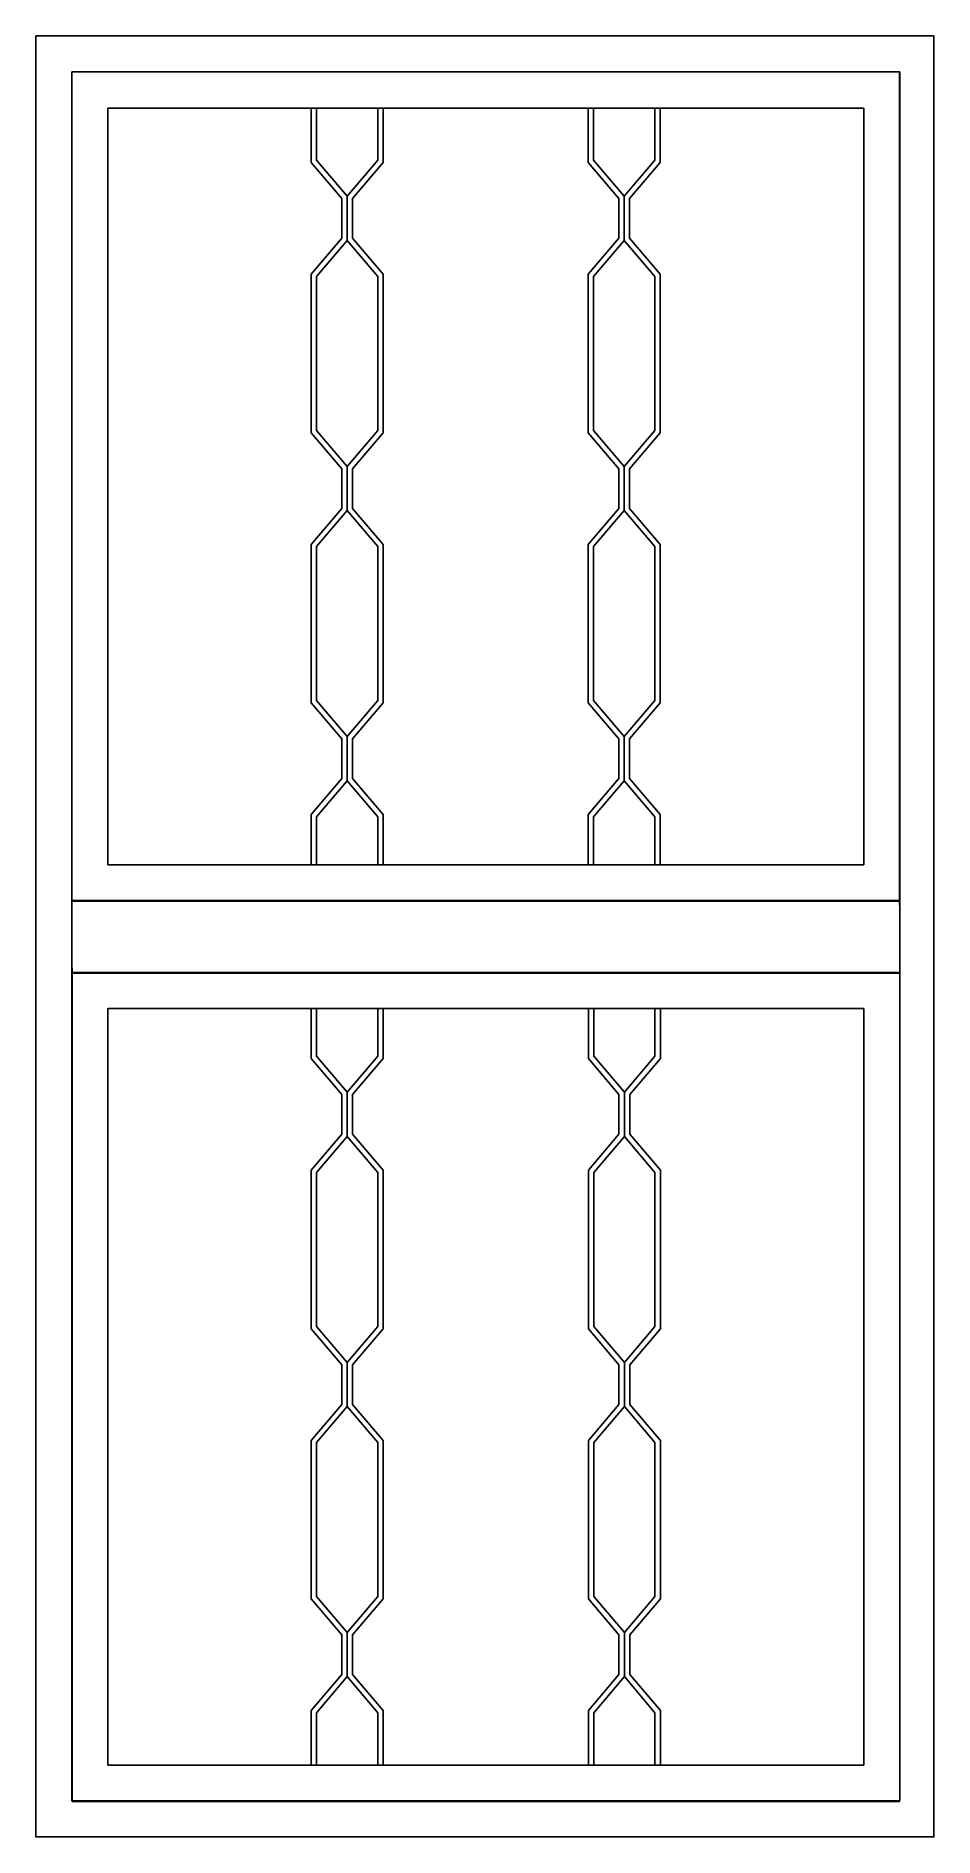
# Model space of a CAD drawing. Header units: millimetres. Extents: x 322.3 to 322.8, y 1314.24 to 1315.24.
import ezdxf

# ---------------------------------------------------------------- set-up
doc = ezdxf.new("R2010")
doc.units = ezdxf.units.MM
doc.header["$LTSCALE"] = 0.5
doc.layers.add('Gravia_Janelas', color=1, linetype='Continuous')

msp = doc.modelspace()

# ---------------------------------------------------------------- linework, layer by layer
at = {"layer": 'Gravia_Janelas'}
for p, q in [((322.3221, 1314.7555), (322.3221, 1315.218)), ((322.3221, 1314.7555), (322.3221, 1315.218)), ((322.7821, 1315.218), (322.3221, 1315.218)), ((322.3222, 1314.7555), (322.3222, 1315.218)), ((322.3222, 1314.258), (322.3222, 1315.218)), ((322.3222, 1315.218), (322.7822, 1315.218)), ((322.4551, 1315.218), (322.4951, 1315.218)), ((322.6091, 1315.218), (322.6491, 1315.218)), ((322.7821, 1315.218), (322.7821, 1314.7555)), ((322.7821, 1314.7555), (322.7821, 1315.218)), ((322.7822, 1315.218), (322.7822, 1314.258)), ((322.3422, 1314.7778), (322.3422, 1315.198)), ((322.3422, 1315.198), (322.7622, 1315.198)), ((322.4551, 1315.1677), (322.4551, 1315.198)), ((322.4581, 1315.169), (322.4581, 1315.198)), ((322.4921, 1315.169), (322.4921, 1315.198)), ((322.4951, 1315.1677), (322.4951, 1315.198)), ((322.6091, 1315.1677), (322.6091, 1315.198)), ((322.6121, 1315.169), (322.6121, 1315.198)), ((322.6461, 1315.169), (322.6461, 1315.198)), ((322.6491, 1315.1677), (322.6491, 1315.198)), ((322.7622, 1314.7778), (322.7622, 1315.198)), ((322.4551, 1315.1677), (322.4721, 1315.1477)), ((322.4581, 1315.169), (322.4751, 1315.149)), ((322.4921, 1315.169), (322.4751, 1315.149)), ((322.4951, 1315.1677), (322.4781, 1315.1477)), ((322.6091, 1315.1677), (322.6261, 1315.1477)), ((322.6121, 1315.169), (322.6291, 1315.149)), ((322.6461, 1315.169), (322.6291, 1315.149)), ((322.6491, 1315.1677), (322.6321, 1315.1477)), ((322.4721, 1315.1367), (322.4721, 1315.1477)), ((322.4751, 1315.1367), (322.4751, 1315.149)), ((322.4751, 1315.1367), (322.4751, 1315.149)), ((322.4781, 1315.1367), (322.4781, 1315.1477)), ((322.6261, 1315.1367), (322.6261, 1315.1477)), ((322.6291, 1315.1367), (322.6291, 1315.149)), ((322.6291, 1315.1367), (322.6291, 1315.149)), ((322.6321, 1315.1367), (322.6321, 1315.1477)), ((322.4721, 1315.1367), (322.4721, 1315.1257)), ((322.4751, 1315.1367), (322.4751, 1315.1245)), ((322.4751, 1315.1367), (322.4751, 1315.1245)), ((322.4781, 1315.1367), (322.4781, 1315.1257)), ((322.6261, 1315.1367), (322.6261, 1315.1257)), ((322.6291, 1315.1367), (322.6291, 1315.1245)), ((322.6291, 1315.1367), (322.6291, 1315.1245)), ((322.6321, 1315.1367), (322.6321, 1315.1257)), ((322.4551, 1315.1057), (322.4721, 1315.1257)), ((322.4581, 1315.1045), (322.4751, 1315.1245)), ((322.4921, 1315.1045), (322.4751, 1315.1245)), ((322.4951, 1315.1057), (322.4781, 1315.1257)), ((322.6091, 1315.1057), (322.6261, 1315.1257)), ((322.6121, 1315.1045), (322.6291, 1315.1245)), ((322.6461, 1315.1045), (322.6291, 1315.1245)), ((322.6491, 1315.1057), (322.6321, 1315.1257)), ((322.4551, 1315.1057), (322.4551, 1315.0937)), ((322.4581, 1315.1045), (322.4581, 1315.0937)), ((322.4921, 1315.1045), (322.4921, 1315.0937)), ((322.4951, 1315.1057), (322.4951, 1315.0937)), ((322.6091, 1315.1057), (322.6091, 1315.0937)), ((322.6121, 1315.1045), (322.6121, 1315.0937)), ((322.6461, 1315.1045), (322.6461, 1315.0937)), ((322.6491, 1315.1057), (322.6491, 1315.0937)), ((322.4551, 1315.0937), (322.4551, 1315.0297)), ((322.4581, 1315.0937), (322.4581, 1315.0297)), ((322.4921, 1315.0937), (322.4921, 1315.0297)), ((322.4951, 1315.0937), (322.4951, 1315.0297)), ((322.6091, 1315.0937), (322.6091, 1315.0297)), ((322.6121, 1315.0937), (322.6121, 1315.0297)), ((322.6461, 1315.0937), (322.6461, 1315.0297)), ((322.6491, 1315.0937), (322.6491, 1315.0297)), ((322.4551, 1315.0297), (322.4551, 1315.0177)), ((322.4581, 1315.0297), (322.4581, 1315.019)), ((322.4921, 1315.0297), (322.4921, 1315.019)), ((322.4951, 1315.0297), (322.4951, 1315.0177)), ((322.6091, 1315.0297), (322.6091, 1315.0177)), ((322.6121, 1315.0297), (322.6121, 1315.019)), ((322.6461, 1315.0297), (322.6461, 1315.019)), ((322.6491, 1315.0297), (322.6491, 1315.0177)), ((322.4551, 1315.0177), (322.4721, 1314.9977)), ((322.4581, 1315.019), (322.4751, 1314.999)), ((322.4921, 1315.019), (322.4751, 1314.999)), ((322.4951, 1315.0177), (322.4781, 1314.9977)), ((322.6091, 1315.0177), (322.6261, 1314.9977)), ((322.6121, 1315.019), (322.6291, 1314.999)), ((322.6461, 1315.019), (322.6291, 1314.999)), ((322.6491, 1315.0177), (322.6321, 1314.9977)), ((322.4721, 1314.9977), (322.4721, 1314.9867)), ((322.4751, 1314.999), (322.4751, 1314.9867)), ((322.4751, 1314.999), (322.4751, 1314.9867)), ((322.4781, 1314.9977), (322.4781, 1314.9867)), ((322.6261, 1314.9977), (322.6261, 1314.9867)), ((322.6291, 1314.999), (322.6291, 1314.9867)), ((322.6291, 1314.999), (322.6291, 1314.9867)), ((322.6321, 1314.9977), (322.6321, 1314.9867)), ((322.4721, 1314.9867), (322.4721, 1314.9757)), ((322.4751, 1314.9867), (322.4751, 1314.9745)), ((322.4751, 1314.9867), (322.4751, 1314.9745)), ((322.4781, 1314.9867), (322.4781, 1314.9757)), ((322.6261, 1314.9867), (322.6261, 1314.9757)), ((322.6291, 1314.9867), (322.6291, 1314.9745)), ((322.6291, 1314.9867), (322.6291, 1314.9745)), ((322.6321, 1314.9867), (322.6321, 1314.9757)), ((322.4551, 1314.9557), (322.4721, 1314.9757)), ((322.4581, 1314.9545), (322.4751, 1314.9745)), ((322.4921, 1314.9545), (322.4751, 1314.9745)), ((322.4951, 1314.9557), (322.4781, 1314.9757)), ((322.6091, 1314.9557), (322.6261, 1314.9757)), ((322.6121, 1314.9545), (322.6291, 1314.9745)), ((322.6461, 1314.9545), (322.6291, 1314.9745)), ((322.6491, 1314.9557), (322.6321, 1314.9757)), ((322.4551, 1314.9557), (322.4551, 1314.8677)), ((322.4581, 1314.9545), (322.4581, 1314.869)), ((322.4921, 1314.9545), (322.4921, 1314.869)), ((322.4951, 1314.9557), (322.4951, 1314.8677)), ((322.6091, 1314.9557), (322.6091, 1314.8677)), ((322.6121, 1314.9545), (322.6121, 1314.869)), ((322.6461, 1314.9545), (322.6461, 1314.869)), ((322.6491, 1314.9557), (322.6491, 1314.8677)), ((322.4551, 1314.8677), (322.4721, 1314.8477)), ((322.4581, 1314.869), (322.4751, 1314.849)), ((322.4921, 1314.869), (322.4751, 1314.849)), ((322.4951, 1314.8677), (322.4781, 1314.8477)), ((322.6091, 1314.8677), (322.6261, 1314.8477)), ((322.6121, 1314.869), (322.6291, 1314.849)), ((322.6461, 1314.869), (322.6291, 1314.849)), ((322.6491, 1314.8677), (322.6321, 1314.8477)), ((322.4721, 1314.8477), (322.4721, 1314.8367)), ((322.4751, 1314.849), (322.4751, 1314.8367)), ((322.4751, 1314.849), (322.4751, 1314.8367)), ((322.4781, 1314.8477), (322.4781, 1314.8367)), ((322.6261, 1314.8477), (322.6261, 1314.8367)), ((322.6291, 1314.849), (322.6291, 1314.8367)), ((322.6291, 1314.849), (322.6291, 1314.8367)), ((322.6321, 1314.8477), (322.6321, 1314.8367)), ((322.4721, 1314.8367), (322.4721, 1314.8257)), ((322.4751, 1314.8367), (322.4751, 1314.8245)), ((322.4751, 1314.8367), (322.4751, 1314.8245)), ((322.4781, 1314.8367), (322.4781, 1314.8257)), ((322.6261, 1314.8367), (322.6261, 1314.8257)), ((322.6291, 1314.8367), (322.6291, 1314.8245)), ((322.6291, 1314.8367), (322.6291, 1314.8245)), ((322.6321, 1314.8367), (322.6321, 1314.8257)), ((322.4551, 1314.8057), (322.4721, 1314.8257)), ((322.4581, 1314.8045), (322.4751, 1314.8245)), ((322.4921, 1314.8045), (322.4751, 1314.8245)), ((322.4951, 1314.8057), (322.4781, 1314.8257)), ((322.6091, 1314.8057), (322.6261, 1314.8257)), ((322.6121, 1314.8045), (322.6291, 1314.8245)), ((322.6461, 1314.8045), (322.6291, 1314.8245)), ((322.6491, 1314.8057), (322.6321, 1314.8257)), ((322.4551, 1314.8057), (322.4551, 1314.7778)), ((322.4581, 1314.8045), (322.4581, 1314.7778)), ((322.4921, 1314.8045), (322.4921, 1314.7778)), ((322.4951, 1314.8057), (322.4951, 1314.7778)), ((322.6091, 1314.8057), (322.6091, 1314.7778)), ((322.6121, 1314.8045), (322.6121, 1314.7778)), ((322.6461, 1314.8045), (322.6461, 1314.7778)), ((322.6491, 1314.8057), (322.6491, 1314.7778)), ((322.7622, 1314.7778), (322.3422, 1314.7778)), ((322.3222, 1314.258), (322.3222, 1314.7205)), ((322.3222, 1314.258), (322.3222, 1314.7205)), ((322.3224, 1314.258), (322.3224, 1314.7205)), ((322.7822, 1314.7205), (322.7822, 1314.258)), ((322.7822, 1314.258), (322.7822, 1314.7205)), ((322.3422, 1314.2778), (322.3422, 1314.698)), ((322.3422, 1314.698), (322.7622, 1314.698)), ((322.4552, 1314.6702), (322.4552, 1314.698)), ((322.4582, 1314.6715), (322.4582, 1314.698)), ((322.4922, 1314.6715), (322.4922, 1314.698)), ((322.4952, 1314.6702), (322.4952, 1314.698)), ((322.6092, 1314.6702), (322.6092, 1314.698)), ((322.6122, 1314.6715), (322.6122, 1314.698)), ((322.6462, 1314.6715), (322.6462, 1314.698)), ((322.6492, 1314.6702), (322.6492, 1314.698)), ((322.7622, 1314.2778), (322.7622, 1314.698)), ((322.4552, 1314.6702), (322.4722, 1314.6502)), ((322.4582, 1314.6715), (322.4752, 1314.6515)), ((322.4922, 1314.6715), (322.4752, 1314.6515)), ((322.4952, 1314.6702), (322.4782, 1314.6502)), ((322.6092, 1314.6702), (322.6262, 1314.6502)), ((322.6122, 1314.6715), (322.6292, 1314.6515)), ((322.6462, 1314.6715), (322.6292, 1314.6515)), ((322.6492, 1314.6702), (322.6322, 1314.6502)), ((322.4722, 1314.6392), (322.4722, 1314.6502)), ((322.4752, 1314.6392), (322.4752, 1314.6515)), ((322.4752, 1314.6392), (322.4752, 1314.6515)), ((322.4782, 1314.6392), (322.4782, 1314.6502)), ((322.6262, 1314.6392), (322.6262, 1314.6502)), ((322.6292, 1314.6392), (322.6292, 1314.6515)), ((322.6292, 1314.6392), (322.6292, 1314.6515)), ((322.6322, 1314.6392), (322.6322, 1314.6502)), ((322.4722, 1314.6392), (322.4722, 1314.6282)), ((322.4752, 1314.6392), (322.4752, 1314.627)), ((322.4752, 1314.6392), (322.4752, 1314.627)), ((322.4782, 1314.6392), (322.4782, 1314.6282)), ((322.6262, 1314.6392), (322.6262, 1314.6282)), ((322.6292, 1314.6392), (322.6292, 1314.627)), ((322.6292, 1314.6392), (322.6292, 1314.627)), ((322.6322, 1314.6392), (322.6322, 1314.6282)), ((322.4552, 1314.6082), (322.4722, 1314.6282)), ((322.4582, 1314.607), (322.4752, 1314.627)), ((322.4922, 1314.607), (322.4752, 1314.627)), ((322.4952, 1314.6082), (322.4782, 1314.6282)), ((322.6092, 1314.6082), (322.6262, 1314.6282)), ((322.6122, 1314.607), (322.6292, 1314.627)), ((322.6462, 1314.607), (322.6292, 1314.627)), ((322.6492, 1314.6082), (322.6322, 1314.6282)), ((322.4552, 1314.6082), (322.4552, 1314.5962)), ((322.4582, 1314.607), (322.4582, 1314.5962)), ((322.4922, 1314.607), (322.4922, 1314.5962)), ((322.4952, 1314.6082), (322.4952, 1314.5962)), ((322.6092, 1314.6082), (322.6092, 1314.5962)), ((322.6122, 1314.607), (322.6122, 1314.5962)), ((322.6462, 1314.607), (322.6462, 1314.5962)), ((322.6492, 1314.6082), (322.6492, 1314.5962)), ((322.4552, 1314.5962), (322.4552, 1314.5322)), ((322.4582, 1314.5962), (322.4582, 1314.5322)), ((322.4922, 1314.5962), (322.4922, 1314.5322)), ((322.4952, 1314.5962), (322.4952, 1314.5322)), ((322.6092, 1314.5962), (322.6092, 1314.5322)), ((322.6122, 1314.5962), (322.6122, 1314.5322)), ((322.6462, 1314.5962), (322.6462, 1314.5322)), ((322.6492, 1314.5962), (322.6492, 1314.5322)), ((322.4552, 1314.5322), (322.4552, 1314.5202)), ((322.4582, 1314.5322), (322.4582, 1314.5215)), ((322.4922, 1314.5322), (322.4922, 1314.5215)), ((322.4952, 1314.5322), (322.4952, 1314.5202)), ((322.6092, 1314.5322), (322.6092, 1314.5202)), ((322.6122, 1314.5322), (322.6122, 1314.5215)), ((322.6462, 1314.5322), (322.6462, 1314.5215)), ((322.6492, 1314.5322), (322.6492, 1314.5202)), ((322.4552, 1314.5202), (322.4722, 1314.5002)), ((322.4582, 1314.5215), (322.4752, 1314.5015)), ((322.4922, 1314.5215), (322.4752, 1314.5015)), ((322.4952, 1314.5202), (322.4782, 1314.5002)), ((322.6092, 1314.5202), (322.6262, 1314.5002)), ((322.6122, 1314.5215), (322.6292, 1314.5015)), ((322.6462, 1314.5215), (322.6292, 1314.5015)), ((322.6492, 1314.5202), (322.6322, 1314.5002)), ((322.4722, 1314.5002), (322.4722, 1314.4892)), ((322.4752, 1314.5015), (322.4752, 1314.4892)), ((322.4752, 1314.5015), (322.4752, 1314.4892)), ((322.4782, 1314.5002), (322.4782, 1314.4892)), ((322.6262, 1314.5002), (322.6262, 1314.4892)), ((322.6292, 1314.5015), (322.6292, 1314.4892)), ((322.6292, 1314.5015), (322.6292, 1314.4892)), ((322.6322, 1314.5002), (322.6322, 1314.4892)), ((322.4722, 1314.4892), (322.4722, 1314.4782)), ((322.4752, 1314.4892), (322.4752, 1314.477)), ((322.4752, 1314.4892), (322.4752, 1314.477)), ((322.4782, 1314.4892), (322.4782, 1314.4782)), ((322.6262, 1314.4892), (322.6262, 1314.4782)), ((322.6292, 1314.4892), (322.6292, 1314.477)), ((322.6292, 1314.4892), (322.6292, 1314.477)), ((322.6322, 1314.4892), (322.6322, 1314.4782)), ((322.4552, 1314.4582), (322.4722, 1314.4782)), ((322.4582, 1314.457), (322.4752, 1314.477)), ((322.4922, 1314.457), (322.4752, 1314.477)), ((322.4952, 1314.4582), (322.4782, 1314.4782)), ((322.6092, 1314.4582), (322.6262, 1314.4782)), ((322.6122, 1314.457), (322.6292, 1314.477)), ((322.6462, 1314.457), (322.6292, 1314.477)), ((322.6492, 1314.4582), (322.6322, 1314.4782)), ((322.4552, 1314.4582), (322.4552, 1314.3702)), ((322.4582, 1314.457), (322.4582, 1314.3715)), ((322.4922, 1314.457), (322.4922, 1314.3715)), ((322.4952, 1314.4582), (322.4952, 1314.3702)), ((322.6092, 1314.4582), (322.6092, 1314.3702)), ((322.6122, 1314.457), (322.6122, 1314.3715)), ((322.6462, 1314.457), (322.6462, 1314.3715)), ((322.6492, 1314.4582), (322.6492, 1314.3702)), ((322.4552, 1314.3702), (322.4722, 1314.3502)), ((322.4582, 1314.3715), (322.4752, 1314.3515)), ((322.4922, 1314.3715), (322.4752, 1314.3515)), ((322.4952, 1314.3702), (322.4782, 1314.3502)), ((322.6092, 1314.3702), (322.6262, 1314.3502)), ((322.6122, 1314.3715), (322.6292, 1314.3515)), ((322.6462, 1314.3715), (322.6292, 1314.3515)), ((322.6492, 1314.3702), (322.6322, 1314.3502)), ((322.4722, 1314.3502), (322.4722, 1314.3392)), ((322.4752, 1314.3515), (322.4752, 1314.3392)), ((322.4752, 1314.3515), (322.4752, 1314.3392)), ((322.4782, 1314.3502), (322.4782, 1314.3392)), ((322.6262, 1314.3502), (322.6262, 1314.3392)), ((322.6292, 1314.3515), (322.6292, 1314.3392)), ((322.6292, 1314.3515), (322.6292, 1314.3392)), ((322.6322, 1314.3502), (322.6322, 1314.3392)), ((322.4722, 1314.3392), (322.4722, 1314.3282)), ((322.4752, 1314.3392), (322.4752, 1314.327)), ((322.4752, 1314.3392), (322.4752, 1314.327)), ((322.4782, 1314.3392), (322.4782, 1314.3282)), ((322.6262, 1314.3392), (322.6262, 1314.3282)), ((322.6292, 1314.3392), (322.6292, 1314.327)), ((322.6292, 1314.3392), (322.6292, 1314.327)), ((322.6322, 1314.3392), (322.6322, 1314.3282)), ((322.4552, 1314.3082), (322.4722, 1314.3282)), ((322.4582, 1314.307), (322.4752, 1314.327)), ((322.4922, 1314.307), (322.4752, 1314.327)), ((322.4952, 1314.3082), (322.4782, 1314.3282)), ((322.6092, 1314.3082), (322.6262, 1314.3282)), ((322.6122, 1314.307), (322.6292, 1314.327)), ((322.6462, 1314.307), (322.6292, 1314.327)), ((322.6492, 1314.3082), (322.6322, 1314.3282)), ((322.4552, 1314.3082), (322.4552, 1314.2778)), ((322.4582, 1314.307), (322.4582, 1314.2778)), ((322.4922, 1314.307), (322.4922, 1314.2778)), ((322.4952, 1314.3082), (322.4952, 1314.2778)), ((322.6092, 1314.3082), (322.6092, 1314.2778)), ((322.6122, 1314.307), (322.6122, 1314.2778)), ((322.6462, 1314.307), (322.6462, 1314.2778)), ((322.6492, 1314.3082), (322.6492, 1314.2778)), ((322.3422, 1314.2778), (322.7622, 1314.2778)), ((322.7822, 1314.258), (322.3222, 1314.258)), ((322.7822, 1314.258), (322.3222, 1314.258))]:
    msp.add_line(p, q, dxfattribs=at)
at = {"layer": 'Gravia_Janelas', "lineweight": 30}
for p, q in [((322.7822, 1314.7578), (322.3222, 1314.7578)), ((322.3222, 1314.7578), (322.7822, 1314.7578)), ((322.3222, 1314.718), (322.7822, 1314.718)), ((322.3222, 1314.718), (322.7822, 1314.718)), ((322.3222, 1314.7178), (322.7822, 1314.7178)), ((322.3222, 1314.2578), (322.7822, 1314.2578))]:
    msp.add_line(p, q, dxfattribs=at)
at = {"layer": 'Gravia_Janelas', "color": 2}
msp.add_lwpolyline([(322.3022, 1315.238), (322.8012, 1315.238), (322.8012, 1314.238), (322.3022, 1314.238)], close=True, dxfattribs=at)

doc.saveas('drawing.dxf')
